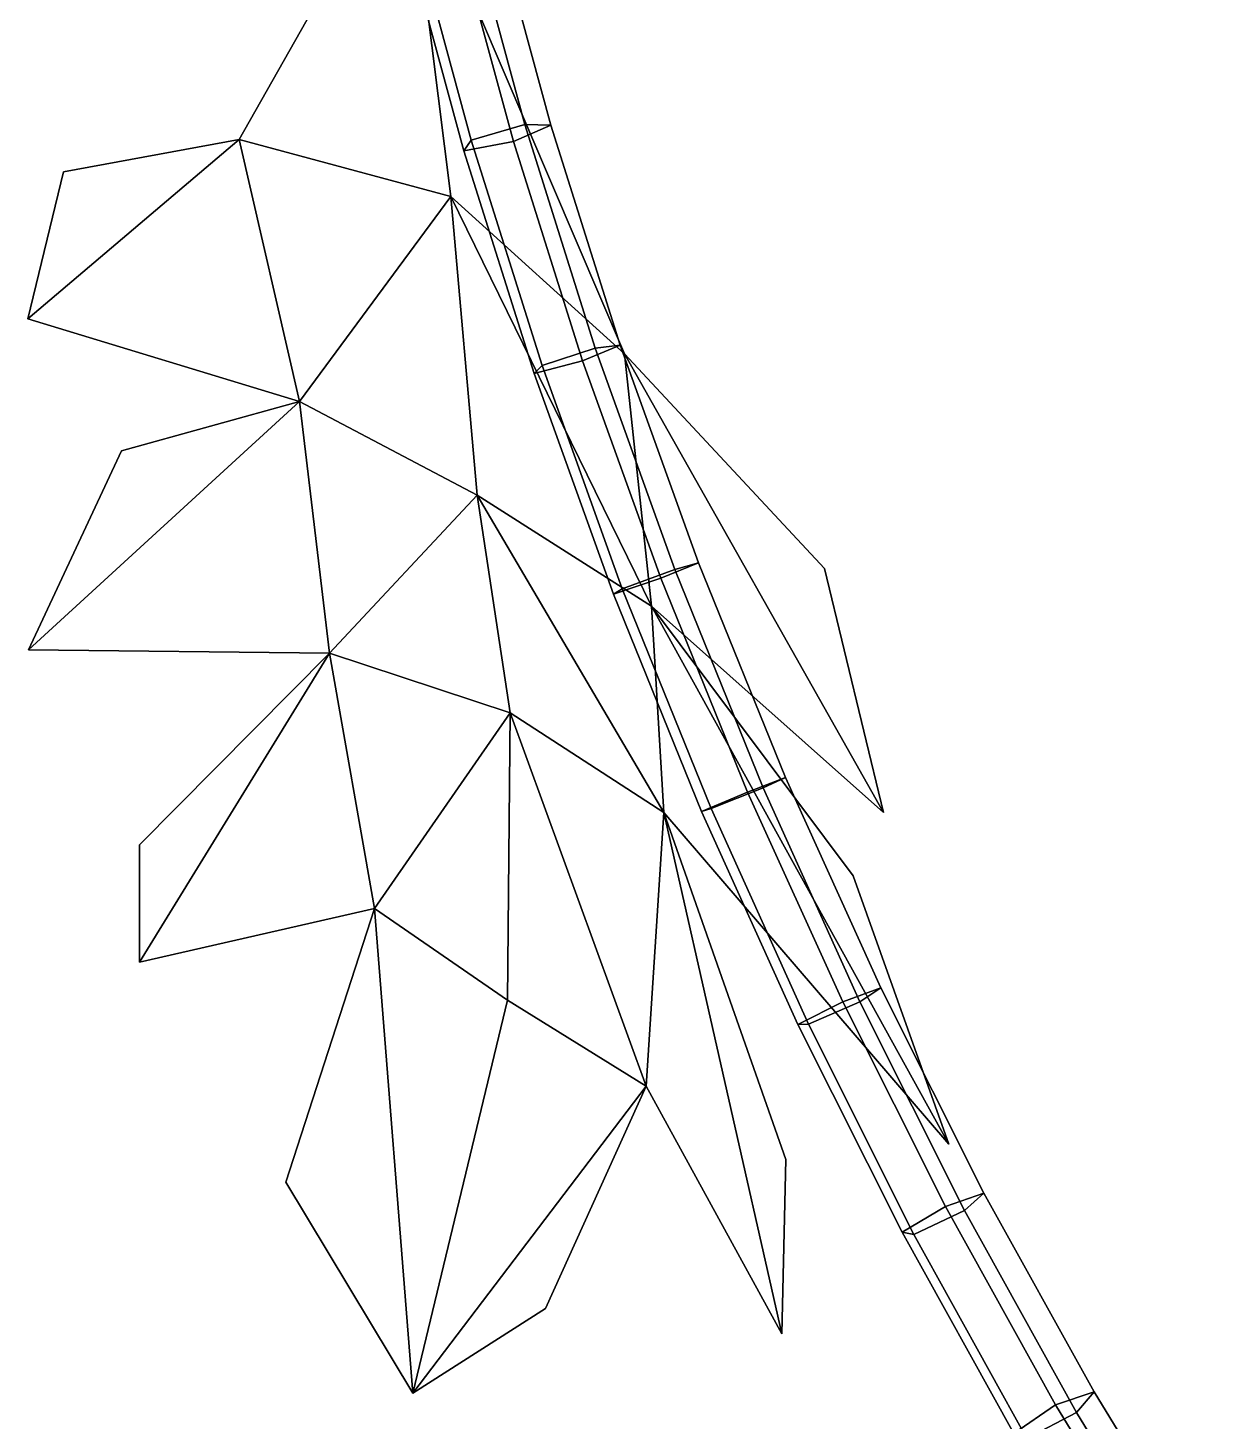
# Model space of a CAD drawing. Header units: metres. Extents: x -349 to 464, y -383 to 362.
# Drawn here: x 131.67 to 160.58, y -158.94 to -124.9 of the extents above; entities that cross this region are included whole.
import ezdxf

# ---------------------------------------------------------------- set-up
doc = ezdxf.new("R2010")
doc.units = ezdxf.units.M

msp = doc.modelspace()

# ---------------------------------------------------------------- linework, layer by layer
at = {"layer": 'Breeder_Leaf', "color": 3}
for points in [[(136.8326, -127.6261, 309.0218), (142.0097, -129.0202, 306.0059), (140.9223, -120.4029, 296.7354)], [(136.8326, -127.6261, 309.0218), (140.9223, -120.4029, 296.7354), (142.0097, -129.0202, 306.0059)], [(140.9223, -120.4029, 296.7354), (142.0097, -129.0202, 306.0059), (146.251, -132.8656, 302.747)], [(140.9223, -120.4029, 296.7354), (146.251, -132.8656, 302.747), (142.0097, -129.0202, 306.0059)], [(136.8326, -127.6261, 309.0218), (131.6713, -132.0057, 320.4232), (138.3056, -134.029, 315.6939)], [(136.8326, -127.6261, 309.0218), (138.3056, -134.029, 315.6939), (131.6713, -132.0057, 320.4232)], [(136.8326, -127.6261, 309.0218), (132.5437, -128.4183, 314.7535), (131.6713, -132.0057, 320.4232)], [(136.8326, -127.6261, 309.0218), (131.6713, -132.0057, 320.4232), (132.5437, -128.4183, 314.7535)], [(136.8326, -127.6261, 309.0218), (138.3056, -134.029, 315.6939), (142.0097, -129.0202, 306.0059)], [(136.8326, -127.6261, 309.0218), (142.0097, -129.0202, 306.0059), (138.3056, -134.029, 315.6939)], [(138.3056, -134.029, 315.6939), (142.6513, -136.3136, 312.6164), (142.0097, -129.0202, 306.0059)], [(138.3056, -134.029, 315.6939), (142.0097, -129.0202, 306.0059), (142.6513, -136.3136, 312.6164)], [(142.0097, -129.0202, 306.0059), (146.9077, -139.0319, 309.767), (146.251, -132.8656, 302.747)], [(142.0097, -129.0202, 306.0059), (146.251, -132.8656, 302.747), (146.9077, -139.0319, 309.767)], [(142.0097, -129.0202, 306.0059), (142.6513, -136.3136, 312.6164), (146.9077, -139.0319, 309.767)], [(142.0097, -129.0202, 306.0059), (146.9077, -139.0319, 309.767), (142.6513, -136.3136, 312.6164)], [(146.9077, -139.0319, 309.767), (152.5757, -144.0697, 306.1043), (146.251, -132.8656, 302.747)], [(146.9077, -139.0319, 309.767), (146.251, -132.8656, 302.747), (152.5757, -144.0697, 306.1043)], [(152.5757, -144.0697, 306.1043), (151.1379, -138.1101, 302.9535), (146.251, -132.8656, 302.747)], [(152.5757, -144.0697, 306.1043), (146.251, -132.8656, 302.747), (151.1379, -138.1101, 302.9535)], [(138.3056, -134.029, 315.6939), (131.6862, -140.0984, 328.531), (139.04, -140.1776, 320.6026)], [(138.3056, -134.029, 315.6939), (139.04, -140.1776, 320.6026), (131.6862, -140.0984, 328.531)], [(138.3056, -134.029, 315.6939), (133.959, -135.2364, 322.5711), (131.6862, -140.0984, 328.531)], [(138.3056, -134.029, 315.6939), (131.6862, -140.0984, 328.531), (133.959, -135.2364, 322.5711)], [(138.3056, -134.029, 315.6939), (139.04, -140.1776, 320.6026), (142.6513, -136.3136, 312.6164)], [(138.3056, -134.029, 315.6939), (142.6513, -136.3136, 312.6164), (139.04, -140.1776, 320.6026)], [(139.04, -140.1776, 320.6026), (143.455, -141.6311, 318.2629), (142.6513, -136.3136, 312.6164)], [(139.04, -140.1776, 320.6026), (142.6513, -136.3136, 312.6164), (143.455, -141.6311, 318.2629)], [(142.6513, -136.3136, 312.6164), (147.2069, -144.0686, 315.7495), (146.9077, -139.0319, 309.767)], [(142.6513, -136.3136, 312.6164), (146.9077, -139.0319, 309.767), (147.2069, -144.0686, 315.7495)], [(142.6513, -136.3136, 312.6164), (143.455, -141.6311, 318.2629), (147.2069, -144.0686, 315.7495)], [(142.6513, -136.3136, 312.6164), (147.2069, -144.0686, 315.7495), (143.455, -141.6311, 318.2629)], [(147.2069, -144.0686, 315.7495), (154.1735, -152.1733, 313.9414), (146.9077, -139.0319, 309.767)], [(147.2069, -144.0686, 315.7495), (146.9077, -139.0319, 309.767), (154.1735, -152.1733, 313.9414)], [(154.1735, -152.1733, 313.9414), (151.836, -145.6163, 310.2691), (146.9077, -139.0319, 309.767)], [(154.1735, -152.1733, 313.9414), (146.9077, -139.0319, 309.767), (151.836, -145.6163, 310.2691)], [(139.04, -140.1776, 320.6026), (134.3976, -144.8569, 327.7218), (134.3979, -147.7208, 329.6711)], [(139.04, -140.1776, 320.6026), (134.3979, -147.7208, 329.6711), (134.3976, -144.8569, 327.7218)], [(139.04, -140.1776, 320.6026), (134.3979, -147.7208, 329.6711), (140.1449, -146.4117, 326.5813)], [(139.04, -140.1776, 320.6026), (140.1449, -146.4117, 326.5813), (134.3979, -147.7208, 329.6711)], [(139.04, -140.1776, 320.6026), (140.1449, -146.4117, 326.5813), (143.455, -141.6311, 318.2629)], [(139.04, -140.1776, 320.6026), (143.455, -141.6311, 318.2629), (140.1449, -146.4117, 326.5813)], [(140.1449, -146.4117, 326.5813), (143.3899, -148.6518, 324.0275), (143.455, -141.6311, 318.2629)], [(140.1449, -146.4117, 326.5813), (143.455, -141.6311, 318.2629), (143.3899, -148.6518, 324.0275)], [(143.455, -141.6311, 318.2629), (143.3899, -148.6518, 324.0275), (146.7783, -150.7542, 321.5741)], [(143.455, -141.6311, 318.2629), (146.7783, -150.7542, 321.5741), (143.3899, -148.6518, 324.0275)], [(143.455, -141.6311, 318.2629), (146.7783, -150.7542, 321.5741), (147.2069, -144.0686, 315.7495)], [(143.455, -141.6311, 318.2629), (147.2069, -144.0686, 315.7495), (146.7783, -150.7542, 321.5741)], [(146.7783, -150.7542, 321.5741), (150.0909, -156.8013, 319.2023), (147.2069, -144.0686, 315.7495)], [(146.7783, -150.7542, 321.5741), (147.2069, -144.0686, 315.7495), (150.0909, -156.8013, 319.2023)], [(150.0909, -156.8013, 319.2023), (150.1903, -152.5429, 316.6811), (147.2069, -144.0686, 315.7495)], [(150.0909, -156.8013, 319.2023), (147.2069, -144.0686, 315.7495), (150.1903, -152.5429, 316.6811)], [(140.1449, -146.4117, 326.5813), (137.9772, -153.0951, 328.4658), (141.0814, -158.2535, 328.1375)], [(140.1449, -146.4117, 326.5813), (141.0814, -158.2535, 328.1375), (137.9772, -153.0951, 328.4658)], [(140.1449, -146.4117, 326.5813), (141.0814, -158.2535, 328.1375), (143.3899, -148.6518, 324.0275)], [(140.1449, -146.4117, 326.5813), (143.3899, -148.6518, 324.0275), (141.0814, -158.2535, 328.1375)], [(143.3899, -148.6518, 324.0275), (141.0814, -158.2535, 328.1375), (146.7783, -150.7542, 321.5741)], [(143.3899, -148.6518, 324.0275), (146.7783, -150.7542, 321.5741), (141.0814, -158.2535, 328.1375)], [(141.0814, -158.2535, 328.1375), (144.3188, -156.1881, 324.6329), (146.7783, -150.7542, 321.5741)], [(141.0814, -158.2535, 328.1375), (146.7783, -150.7542, 321.5741), (144.3188, -156.1881, 324.6329)]]:
    msp.add_3dface(points, dxfattribs=at)
at = {"layer": 'Breeder_Petiole', "color": 3}
for points in [[(141.0031, -122.1135, 293.3853), (142.503, -127.6452, 292.5176), (143.8148, -127.2599, 292.3331), (142.3257, -121.7706, 293.1946)], [(142.3257, -121.7706, 293.1946), (143.8148, -127.2599, 292.3331), (144.448, -127.2799, 293.5586), (142.9802, -121.8812, 294.404)], [(140.8415, -122.4416, 294.7397), (142.3265, -127.9072, 293.8845), (142.503, -127.6452, 292.5176), (141.0031, -122.1135, 293.3853)], [(142.9802, -121.8812, 294.404), (144.448, -127.2799, 293.5586), (143.5336, -127.6776, 294.5119), (142.0681, -122.2935, 295.3535)], [(142.0681, -122.2935, 295.3535), (143.5336, -127.6776, 294.5119), (142.3265, -127.9072, 293.8845), (140.8415, -122.4416, 294.7397)], [(142.503, -127.6452, 292.5176), (144.2359, -133.1503, 291.9767), (145.5351, -132.723, 291.7959), (143.8148, -127.2599, 292.3331)], [(144.448, -127.2799, 293.5586), (146.1434, -132.6524, 293.0321), (145.2258, -133.0354, 293.9884), (143.5336, -127.6776, 294.5119)], [(143.8148, -127.2599, 292.3331), (145.5351, -132.723, 291.7959), (146.1434, -132.6524, 293.0321), (144.448, -127.2799, 293.5586)], [(142.3265, -127.9072, 293.8845), (144.0418, -133.3463, 293.3522), (144.2359, -133.1503, 291.9767), (142.503, -127.6452, 292.5176)], [(143.5336, -127.6776, 294.5119), (145.2258, -133.0354, 293.9884), (144.0418, -133.3463, 293.3522), (142.3265, -127.9072, 293.8845)], [(144.2359, -133.1503, 291.9767), (146.1939, -138.6022, 291.7649), (147.4788, -138.1331, 291.5853), (145.5351, -132.723, 291.7959)], [(146.1434, -132.6524, 293.0321), (148.0583, -137.9727, 292.8269), (147.137, -138.341, 293.7854), (145.2258, -133.0354, 293.9884)], [(145.5351, -132.723, 291.7959), (147.4788, -138.1331, 291.5853), (148.0583, -137.9727, 292.8269), (146.1434, -132.6524, 293.0321)], [(145.2258, -133.0354, 293.9884), (147.137, -138.341, 293.7854), (145.9794, -138.7326, 293.1451), (144.0418, -133.3463, 293.3522)], [(144.0418, -133.3463, 293.3522), (145.9794, -138.7326, 293.1451), (146.1939, -138.6022, 291.7649), (144.2359, -133.1503, 291.9767)], [(146.1939, -138.6022, 291.7649), (148.3679, -143.9745, 291.8829), (149.6369, -143.4643, 291.702), (147.4788, -138.1331, 291.5853)], [(148.0583, -137.9727, 292.8269), (150.1841, -143.215, 292.9437), (149.2584, -143.5688, 293.9035), (147.137, -138.341, 293.7854)], [(147.4788, -138.1331, 291.5853), (149.6369, -143.4643, 291.702), (150.1841, -143.215, 292.9437), (148.0583, -137.9727, 292.8269)], [(147.137, -138.341, 293.7854), (149.2584, -143.5688, 293.9035), (148.1305, -144.04, 293.264), (145.9794, -138.7326, 293.1451)], [(145.9794, -138.7326, 293.1451), (148.1305, -144.04, 293.264), (148.3679, -143.9745, 291.8829), (146.1939, -138.6022, 291.7649)], [(150.1841, -143.215, 292.9437), (152.5107, -148.354, 293.3815), (151.5801, -148.6933, 294.3418), (149.2584, -143.5688, 293.9035)], [(149.6369, -143.4643, 291.702), (151.9993, -148.6907, 292.1452), (152.5107, -148.354, 293.3815), (150.1841, -143.215, 292.9437)], [(149.2584, -143.5688, 293.9035), (151.5801, -148.6933, 294.3418), (150.4849, -149.2428, 293.7079), (148.1305, -144.04, 293.264)], [(148.3679, -143.9745, 291.8829), (150.7479, -149.2412, 292.3299), (151.9993, -148.6907, 292.1452), (149.6369, -143.4643, 291.702)], [(148.1305, -144.04, 293.264), (150.4849, -149.2428, 293.7079), (150.7479, -149.2412, 292.3299), (148.3679, -143.9745, 291.8829)], [(152.5107, -148.354, 293.3815), (155.0275, -153.3649, 294.1381), (154.0913, -153.6899, 295.0979), (151.5801, -148.6933, 294.3418)], [(151.9993, -148.6907, 292.1452), (154.5551, -153.7869, 292.9125), (155.0275, -153.3649, 294.1381), (152.5107, -148.354, 293.3815)], [(151.5801, -148.6933, 294.3418), (154.0913, -153.6899, 295.0979), (153.0317, -154.3159, 294.4745), (150.4849, -149.2428, 293.7079)], [(150.7479, -149.2412, 292.3299), (153.3227, -154.3767, 293.1035), (154.5551, -153.7869, 292.9125), (151.9993, -148.6907, 292.1452)], [(150.4849, -149.2428, 293.7079), (153.0317, -154.3159, 294.4745), (153.3227, -154.3767, 293.1035), (150.7479, -149.2412, 292.3299)], [(155.0275, -153.3649, 294.1381), (157.7225, -158.2232, 295.2095), (156.7803, -158.5343, 296.168), (154.0913, -153.6899, 295.0979)], [(154.5551, -153.7869, 292.9125), (157.2924, -158.7283, 293.9999), (157.7225, -158.2232, 295.2095), (155.0275, -153.3649, 294.1381)], [(154.0913, -153.6899, 295.0979), (156.7803, -158.5343, 296.168), (155.7591, -159.2345, 295.5598), (153.0317, -154.3159, 294.4745)], [(153.3227, -154.3767, 293.1035), (156.0803, -159.3563, 294.1996), (157.2924, -158.7283, 293.9999), (154.5551, -153.7869, 292.9125)], [(153.0317, -154.3159, 294.4745), (155.7591, -159.2345, 295.5598), (156.0803, -159.3563, 294.1996), (153.3227, -154.3767, 293.1035)], [(157.7225, -158.2232, 295.2095), (160.5833, -162.9055, 296.5903), (159.6345, -163.2029, 297.5467), (156.7803, -158.5343, 296.168)], [(157.2924, -158.7283, 293.9999), (160.1982, -163.491, 295.4019), (160.5833, -162.9055, 296.5903), (157.7225, -158.2232, 295.2095)], [(156.7803, -158.5343, 296.168), (159.6345, -163.2029, 297.5467), (158.6542, -163.975, 296.9583), (155.7591, -159.2345, 295.5598)], [(156.0803, -159.3563, 294.1996), (159.0078, -164.1557, 295.6128), (160.1982, -163.491, 295.4019), (157.2924, -158.7283, 293.9999)]]:
    msp.add_3dface(points, dxfattribs=at)

doc.saveas('drawing.dxf')
